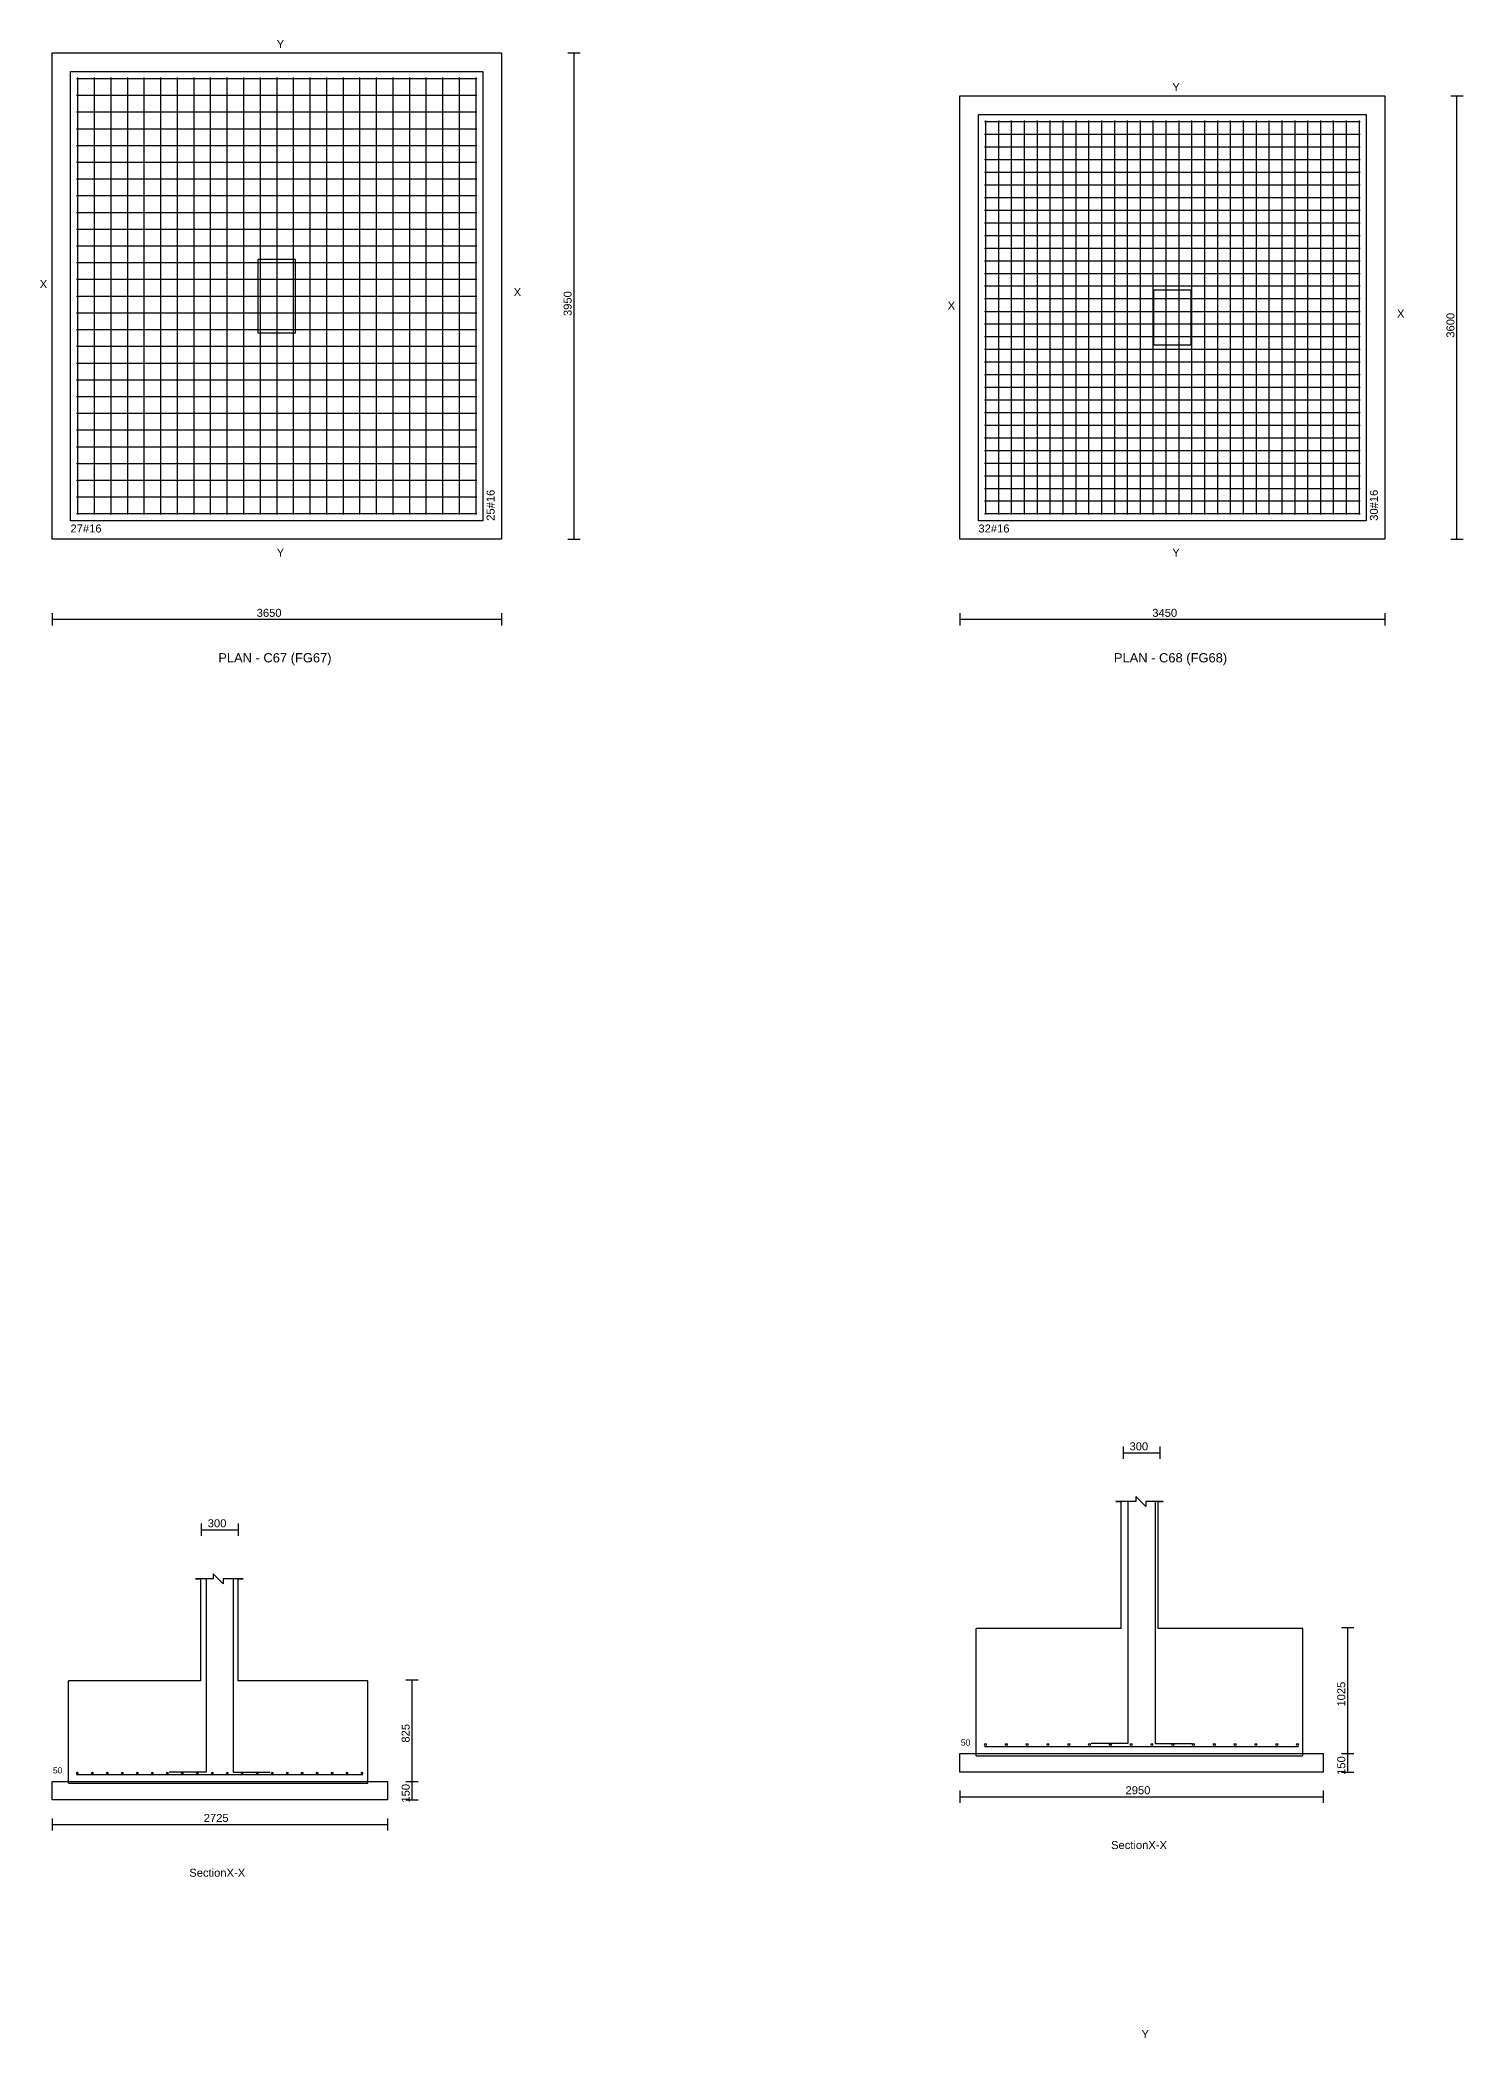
# Model space of a CAD drawing. Extents: x 0 to 27, y -1 to 285.
# Drawn here: x 15 to 26.56, y 233.18 to 249.41 of the extents above; entities that cross this region are included whole.
import ezdxf
from ezdxf.enums import TextEntityAlignment as Align

# ---------------------------------------------------------------- set-up
doc = ezdxf.new("R2010")
doc.units = 0
for name, color, linetype in [('Bottom_Cover', 7, 'CONTINUOUS'), ('Column_Bars', 4, 'CONTINUOUS'), ('Column_Dimension', 7, 'CONTINUOUS'), ('Columns', 4, 'CONTINUOUS'), ('dim_all', 7, 'CONTINUOUS'), ('Footing_Plan', 7, 'CONTINUOUS'), ('PCC', 2, 'CONTINUOUS'), ('PCC_Depth', 7, 'CONTINUOUS'), ('Pcc_Plan', 2, 'CONTINUOUS'), ('Plan', 7, 'CONTINUOUS'), ('Plan_Rf_Xdir', 1, 'CONTINUOUS'), ('Plan_Rf_Ydir', 3, 'CONTINUOUS'), ('Section', 2, 'CONTINUOUS'), ('SectionName', 3, 'CONTINUOUS'), ('Sectn_Rf_Xdir', 1, 'CONTINUOUS'), ('Sectn_Rf_Ydir', 3, 'CONTINUOUS'), ('Total_Depth', 7, 'CONTINUOUS'), ('X_Dimension', 7, 'CONTINUOUS')]:
    doc.layers.add(name, color=color, linetype=linetype)
doc.styles.add('STRUDS_Arial', font='ARIAL.TTF', dxfattribs={"height": 0.04})

msp = doc.modelspace()

# ---------------------------------------------------------------- linework, layer by layer
at = {"layer": 'Column_Bars'}
for p, q in [((23.84, 237.538), (23.84, 235.57)), ((24.06, 237.538), (24.06, 235.57)), ((16.3525, 236.912), (16.3525, 235.337)), ((16.5725, 236.912), (16.5725, 235.337)), ((23.84, 235.57), (23.54, 235.57)), ((24.06, 235.57), (24.36, 235.57)), ((16.3525, 235.337), (16.0525, 235.337)), ((16.5725, 235.337), (16.8725, 235.337))]:
    msp.add_line(p, q, dxfattribs=at)
at = {"layer": 'Columns'}
for p, q in [((16.775, 247.025), (16.775, 247.625)), ((16.775, 247.625), (17.075, 247.625)), ((17.075, 247.625), (17.075, 247.025)), ((24.05, 246.925), (24.05, 247.375)), ((24.05, 247.375), (24.35, 247.375)), ((24.35, 247.375), (24.35, 246.925)), ((17.075, 247.025), (16.775, 247.025)), ((24.35, 246.925), (24.05, 246.925))]:
    msp.add_line(p, q, dxfattribs=at)
at = {"layer": 'dim_all'}
for p, q in [((19.2905, 249.3), (19.3905, 249.3)), ((19.3405, 245.35), (19.3405, 249.3)), ((26.4616, 248.95), (26.5616, 248.95)), ((26.5116, 245.35), (26.5116, 248.95)), ((19.2905, 245.35), (19.3905, 245.35)), ((26.4616, 245.35), (26.5616, 245.35)), ((15.1, 244.75), (15.1, 244.65)), ((18.75, 244.75), (18.75, 244.65)), ((22.475, 244.75), (22.475, 244.65)), ((25.925, 244.75), (25.925, 244.65)), ((15.1, 244.7), (18.75, 244.7)), ((22.475, 244.7), (25.925, 244.7)), ((23.8, 237.981), (23.8, 237.881)), ((23.8, 237.931), (24.1, 237.931)), ((24.1, 237.981), (24.1, 237.881)), ((16.3125, 237.356), (16.3125, 237.256)), ((16.3125, 237.306), (16.6125, 237.306)), ((16.6125, 237.356), (16.6125, 237.256)), ((25.575, 236.512), (25.675, 236.512)), ((25.625, 235.488), (25.625, 236.512)), ((17.975, 236.087), (18.075, 236.087)), ((18.025, 235.262), (18.025, 236.087)), ((25.575, 235.488), (25.675, 235.488)), ((25.575, 235.488), (25.675, 235.488)), ((25.625, 235.338), (25.625, 235.488)), ((25.575, 235.338), (25.675, 235.338)), ((17.975, 235.262), (18.075, 235.262)), ((17.975, 235.262), (18.075, 235.262)), ((18.025, 235.113), (18.025, 235.262)), ((22.475, 235.188), (22.475, 235.088)), ((22.475, 235.138), (25.425, 235.138)), ((25.425, 235.188), (25.425, 235.088)), ((17.975, 235.113), (18.075, 235.113)), ((15.1, 234.962), (15.1, 234.863)), ((15.1, 234.913), (17.825, 234.913)), ((17.825, 234.962), (17.825, 234.863))]:
    msp.add_line(p, q, dxfattribs=at)
at = {"layer": 'Footing_Plan'}
for p, q in [((15.25, 245.5), (15.25, 249.15)), ((15.25, 249.15), (18.6, 249.15)), ((18.6, 249.15), (18.6, 245.5)), ((22.625, 245.5), (22.625, 248.8)), ((22.625, 248.8), (25.775, 248.8)), ((25.775, 248.8), (25.775, 245.5)), ((18.6, 245.5), (15.25, 245.5)), ((25.775, 245.5), (22.625, 245.5))]:
    msp.add_line(p, q, dxfattribs=at)
at = {"layer": 'PCC'}
for p, q in [((22.475, 235.338), (22.475, 235.488)), ((22.475, 235.488), (25.425, 235.488)), ((22.475, 235.338), (22.475, 235.488)), ((22.475, 235.488), (25.425, 235.488)), ((25.425, 235.488), (25.425, 235.338)), ((25.425, 235.488), (25.425, 235.338)), ((25.425, 235.338), (22.475, 235.338)), ((25.425, 235.338), (22.475, 235.338)), ((15.1, 235.113), (15.1, 235.262)), ((15.1, 235.262), (17.825, 235.262)), ((15.1, 235.113), (15.1, 235.262)), ((15.1, 235.262), (17.825, 235.262)), ((17.825, 235.262), (17.825, 235.113)), ((17.825, 235.262), (17.825, 235.113)), ((17.825, 235.113), (15.1, 235.113)), ((17.825, 235.113), (15.1, 235.113))]:
    msp.add_line(p, q, dxfattribs=at)
at = {"layer": 'Pcc_Plan'}
for p, q in [((15.1, 245.35), (15.1, 249.3)), ((15.1, 249.3), (18.75, 249.3)), ((18.75, 249.3), (18.75, 245.35)), ((22.475, 245.35), (22.475, 248.95)), ((22.475, 248.95), (25.925, 248.95)), ((25.925, 248.95), (25.925, 245.35)), ((18.75, 245.35), (15.1, 245.35)), ((25.925, 245.35), (22.475, 245.35))]:
    msp.add_line(p, q, dxfattribs=at)
at = {"layer": 'Plan_Rf_Xdir'}
for p, q in [((15.3, 249.092), (18.55, 249.092)), ((15.3, 248.956), (18.55, 248.956)), ((15.3, 248.82), (18.55, 248.82)), ((15.3, 248.684), (18.55, 248.684)), ((22.675, 248.742), (25.725, 248.742)), ((22.675, 248.639), (25.725, 248.639)), ((15.3, 248.548), (18.55, 248.548)), ((22.675, 248.536), (25.725, 248.536)), ((15.3, 248.412), (18.55, 248.412)), ((15.3, 248.277), (18.55, 248.277)), ((22.675, 248.434), (25.725, 248.434)), ((22.675, 248.331), (25.725, 248.331)), ((15.3, 248.141), (18.55, 248.141)), ((22.675, 248.228), (25.725, 248.228)), ((22.675, 248.126), (25.725, 248.126)), ((15.3, 248.005), (18.55, 248.005)), ((22.675, 248.023), (25.725, 248.023)), ((15.3, 247.869), (18.55, 247.869)), ((22.675, 247.92), (25.725, 247.92)), ((22.675, 247.818), (25.725, 247.818)), ((15.3, 247.733), (18.55, 247.733)), ((22.675, 247.715), (25.725, 247.715)), ((15.3, 247.597), (18.55, 247.597)), ((22.675, 247.612), (25.725, 247.612)), ((22.675, 247.509), (25.725, 247.509)), ((15.3, 247.461), (18.55, 247.461)), ((15.3, 247.325), (18.55, 247.325)), ((22.675, 247.407), (25.725, 247.407)), ((22.675, 247.304), (25.725, 247.304)), ((15.3, 247.189), (18.55, 247.189)), ((22.675, 247.201), (25.725, 247.201)), ((15.3, 247.053), (18.55, 247.053)), ((22.675, 247.099), (25.725, 247.099)), ((22.675, 246.996), (25.725, 246.996)), ((15.3, 246.917), (18.55, 246.917)), ((22.675, 246.893), (25.725, 246.893)), ((15.3, 246.781), (18.55, 246.781)), ((22.675, 246.79), (25.725, 246.79)), ((22.675, 246.688), (25.725, 246.688)), ((15.3, 246.645), (18.55, 246.645)), ((15.3, 246.509), (18.55, 246.509)), ((22.675, 246.585), (25.725, 246.585)), ((15.3, 246.374), (18.55, 246.374)), ((22.675, 246.482), (25.725, 246.482)), ((22.675, 246.38), (25.725, 246.38)), ((15.3, 246.238), (18.55, 246.238)), ((22.675, 246.277), (25.725, 246.277)), ((22.675, 246.174), (25.725, 246.174)), ((15.3, 246.102), (18.55, 246.102)), ((22.675, 246.072), (25.725, 246.072)), ((15.3, 245.966), (18.55, 245.966)), ((22.675, 245.969), (25.725, 245.969)), ((22.675, 245.866), (25.725, 245.866)), ((15.3, 245.83), (18.55, 245.83)), ((15.3, 245.694), (18.55, 245.694)), ((22.675, 245.763), (25.725, 245.763)), ((15.3, 245.558), (18.55, 245.558)), ((22.675, 245.661), (25.725, 245.661)), ((22.675, 245.558), (25.725, 245.558))]:
    msp.add_line(p, q, dxfattribs=at)
at = {"layer": 'Plan_Rf_Ydir'}
for p, q in [((15.308, 249.1), (15.308, 245.55)), ((15.4427, 249.1), (15.4427, 245.55)), ((15.5775, 249.1), (15.5775, 245.55)), ((15.7123, 249.1), (15.7123, 245.55)), ((15.847, 249.1), (15.847, 245.55)), ((15.9818, 249.1), (15.9818, 245.55)), ((16.1165, 249.1), (16.1165, 245.55)), ((16.2513, 249.1), (16.2513, 245.55)), ((16.386, 249.1), (16.386, 245.55)), ((16.5208, 249.1), (16.5208, 245.55)), ((16.6555, 249.1), (16.6555, 245.55)), ((16.7903, 249.1), (16.7903, 245.55)), ((16.925, 249.1), (16.925, 245.55)), ((17.0598, 249.1), (17.0598, 245.55)), ((17.1945, 249.1), (17.1945, 245.55)), ((17.3293, 249.1), (17.3293, 245.55)), ((17.464, 249.1), (17.464, 245.55)), ((17.5988, 249.1), (17.5988, 245.55)), ((17.7335, 249.1), (17.7335, 245.55)), ((17.8683, 249.1), (17.8683, 245.55)), ((18.003, 249.1), (18.003, 245.55)), ((18.1378, 249.1), (18.1378, 245.55)), ((18.2725, 249.1), (18.2725, 245.55)), ((18.4073, 249.1), (18.4073, 245.55)), ((18.542, 249.1), (18.542, 245.55)), ((22.683, 248.75), (22.683, 245.55)), ((22.7876, 248.75), (22.7876, 245.55)), ((22.8922, 248.75), (22.8922, 245.55)), ((22.9969, 248.75), (22.9969, 245.55)), ((23.1015, 248.75), (23.1015, 245.55)), ((23.2061, 248.75), (23.2061, 245.55)), ((23.3107, 248.75), (23.3107, 245.55)), ((23.4153, 248.75), (23.4153, 245.55)), ((23.52, 248.75), (23.52, 245.55)), ((23.6246, 248.75), (23.6246, 245.55)), ((23.7292, 248.75), (23.7292, 245.55)), ((23.8338, 248.75), (23.8338, 245.55)), ((23.9384, 248.75), (23.9384, 245.55)), ((24.0431, 248.75), (24.0431, 245.55)), ((24.1477, 248.75), (24.1477, 245.55)), ((24.2523, 248.75), (24.2523, 245.55)), ((24.3569, 248.75), (24.3569, 245.55)), ((24.4615, 248.75), (24.4615, 245.55)), ((24.5662, 248.75), (24.5662, 245.55)), ((24.6708, 248.75), (24.6708, 245.55)), ((24.7754, 248.75), (24.7754, 245.55)), ((24.88, 248.75), (24.88, 245.55)), ((24.9846, 248.75), (24.9846, 245.55)), ((25.0893, 248.75), (25.0893, 245.55)), ((25.1939, 248.75), (25.1939, 245.55)), ((25.2985, 248.75), (25.2985, 245.55)), ((25.4031, 248.75), (25.4031, 245.55)), ((25.5077, 248.75), (25.5077, 245.55)), ((25.6124, 248.75), (25.6124, 245.55)), ((25.717, 248.75), (25.717, 245.55))]:
    msp.add_line(p, q, dxfattribs=at)
at = {"layer": 'Section'}
for p, q in [((23.9846, 237.496), (23.9035, 237.577)), ((23.9035, 237.577), (23.9035, 237.536)), ((23.782, 237.536), (23.7415, 237.536)), ((23.7415, 237.536), (23.782, 237.536)), ((23.9035, 237.536), (23.782, 237.536)), ((23.782, 237.536), (23.782, 236.503)), ((24.0859, 237.536), (23.9846, 237.536)), ((23.9846, 237.536), (23.9846, 237.496)), ((24.0859, 236.503), (24.0859, 237.536)), ((24.0859, 237.536), (24.1264, 237.536)), ((24.1264, 237.536), (24.0859, 237.536)), ((16.4894, 236.868), (16.4084, 236.949)), ((16.4084, 236.949), (16.4084, 236.908)), ((16.3071, 236.908), (16.2666, 236.908)), ((16.2666, 236.908), (16.3071, 236.908)), ((16.4084, 236.908), (16.3071, 236.908)), ((16.3071, 236.908), (16.3071, 236.078)), ((16.6109, 236.908), (16.4894, 236.908)), ((16.4894, 236.908), (16.4894, 236.868)), ((16.6109, 236.078), (16.6109, 236.908)), ((16.6109, 236.908), (16.6514, 236.908)), ((16.6514, 236.908), (16.6109, 236.908)), ((23.782, 236.503), (22.6071, 236.503)), ((22.6071, 235.47), (22.6071, 236.503)), ((23.782, 236.503), (23.782, 236.503)), ((23.782, 236.503), (23.782, 236.503)), ((23.782, 236.503), (23.782, 236.503)), ((25.2608, 236.503), (24.0859, 236.503)), ((24.0859, 236.503), (24.0859, 236.503)), ((24.0859, 236.503), (24.0859, 236.503)), ((24.0859, 236.503), (24.0859, 236.503)), ((25.2608, 235.47), (25.2608, 236.503)), ((16.3071, 236.078), (15.2334, 236.078)), ((15.2334, 235.247), (15.2334, 236.078)), ((16.3071, 236.078), (16.3071, 236.078)), ((16.3071, 236.078), (16.3071, 236.078)), ((16.3071, 236.078), (16.3071, 236.078)), ((17.6643, 236.078), (16.6109, 236.078)), ((16.6109, 236.078), (16.6109, 236.078)), ((16.6109, 236.078), (16.6109, 236.078)), ((16.6109, 236.078), (16.6109, 236.078)), ((17.6643, 235.247), (17.6643, 236.078)), ((22.6071, 235.47), (25.2608, 235.47)), ((15.2334, 235.247), (17.6643, 235.247))]:
    msp.add_line(p, q, dxfattribs=at)
at = {"layer": 'Sectn_Rf_Xdir'}
for p, q in [((22.675, 235.546), (25.225, 235.546)), ((15.3, 235.318), (17.625, 235.318))]:
    msp.add_line(p, q, dxfattribs=at)
at = {"layer": 'Sectn_Rf_Ydir'}
for centre, radius in [((22.683, 235.561), 0.008), ((22.8519, 235.561), 0.008), ((23.0209, 235.561), 0.008), ((23.1898, 235.561), 0.008), ((23.3587, 235.561), 0.008), ((23.5277, 235.561), 0.008), ((23.6966, 235.561), 0.008), ((23.8655, 235.561), 0.008), ((24.0345, 235.561), 0.008), ((24.2034, 235.561), 0.008), ((24.3723, 235.561), 0.008), ((24.5413, 235.561), 0.008), ((24.7102, 235.561), 0.008), ((24.8791, 235.561), 0.008), ((25.0481, 235.561), 0.008), ((25.217, 235.561), 0.008), ((15.306, 235.33), 0.006), ((15.4277, 235.33), 0.006), ((15.5495, 235.33), 0.006), ((15.6712, 235.33), 0.006), ((15.7929, 235.33), 0.006), ((15.9147, 235.33), 0.006), ((16.0364, 235.33), 0.006), ((16.1582, 235.33), 0.006), ((16.2799, 235.33), 0.006), ((16.4016, 235.33), 0.006), ((16.5234, 235.33), 0.006), ((16.6451, 235.33), 0.006), ((16.7668, 235.33), 0.006), ((16.8886, 235.33), 0.006), ((17.0103, 235.33), 0.006), ((17.132, 235.33), 0.006), ((17.2538, 235.33), 0.006), ((17.3755, 235.33), 0.006), ((17.4973, 235.33), 0.006), ((17.619, 235.33), 0.006)]:
    msp.add_circle(centre, radius, dxfattribs=at)

# ---------------------------------------------------------------- texts
at = {"layer": 'Bottom_Cover', "style": 'STRUDS_Arial'}
for p in [(22.4821, 235.553), (15.1071, 235.327)]:
    msp.add_text('50', height=0.05, dxfattribs=at).set_placement(p)
at = {"layer": 'Column_Dimension', "style": 'STRUDS_Arial'}
for p in [(23.8525, 237.951), (16.365, 237.326)]:
    msp.add_text('300', height=0.065, dxfattribs=at).set_placement(p)
at = {"layer": 'dim_all', "style": 'STRUDS_Arial'}
for s, p in [('3950 ', (19.3205, 247.163)), ('3600 ', (26.4916, 246.987))]:
    msp.add_text(s, height=0.065, rotation=90, dxfattribs=at).set_placement(p)
for s, p in [('3650 ', (16.7625, 244.72)), ('3450 ', (24.0375, 244.72))]:
    msp.add_text(s, height=0.065, dxfattribs=at).set_placement(p)
at = {"layer": 'PCC_Depth', "style": 'STRUDS_Arial'}
for p in [(25.605, 235.315), (18.005, 235.09)]:
    msp.add_text('150', height=0.065, rotation=90, dxfattribs=at).set_placement(p)
at = {"layer": 'Plan', "style": 'STRUDS_Arial'}
for s, p in [('PLAN - C67 (FG67) ', (16.925, 244.35)), ('PLAN - C68 (FG68) ', (24.2, 244.35))]:
    msp.add_text(s, height=0.075, dxfattribs=at).set_placement(p, align=Align.CENTER)
at = {"layer": 'Plan_Rf_Xdir', "style": 'STRUDS_Arial'}
for s, p in [('27#16', (15.25, 245.405)), ('32#16', (22.625, 245.405))]:
    msp.add_text(s, height=0.065, dxfattribs=at).set_placement(p)
at = {"layer": 'Plan_Rf_Ydir', "style": 'STRUDS_Arial'}
for s, p in [('25#16', (18.695, 245.5)), ('30#16', (25.87, 245.5))]:
    msp.add_text(s, height=0.065, rotation=90, dxfattribs=at).set_placement(p)
at = {"layer": 'Section', "style": 'STRUDS_Arial'}
for p in [(23.7025, 234.713), (16.215, 234.488)]:
    msp.add_text('SectionX-X', height=0.065, dxfattribs=at).set_placement(p)
at = {"layer": 'SectionName', "style": 'STRUDS_Arial'}
for s, p in [('Y', (16.925, 249.34)), ('Y', (24.2, 248.99)), ('X', (15, 247.39)), ('X', (18.85, 247.325)), ('X', (22.375, 247.215)), ('X', (26.025, 247.15)), ('Y', (16.925, 245.21)), ('Y', (24.2, 245.21)), ('Y', (23.95, 233.178))]:
    msp.add_text(s, height=0.065, dxfattribs=at).set_placement(p)
at = {"layer": 'Total_Depth', "style": 'STRUDS_Arial'}
for s, p in [('1025', (25.605, 235.87)), ('825', (18.005, 235.577))]:
    msp.add_text(s, height=0.065, rotation=90, dxfattribs=at).set_placement(p)
at = {"layer": 'X_Dimension', "style": 'STRUDS_Arial'}
for s, p in [('2950', (23.82, 235.158)), ('2725', (16.3325, 234.933))]:
    msp.add_text(s, height=0.065, dxfattribs=at).set_placement(p)

doc.saveas('drawing.dxf')
